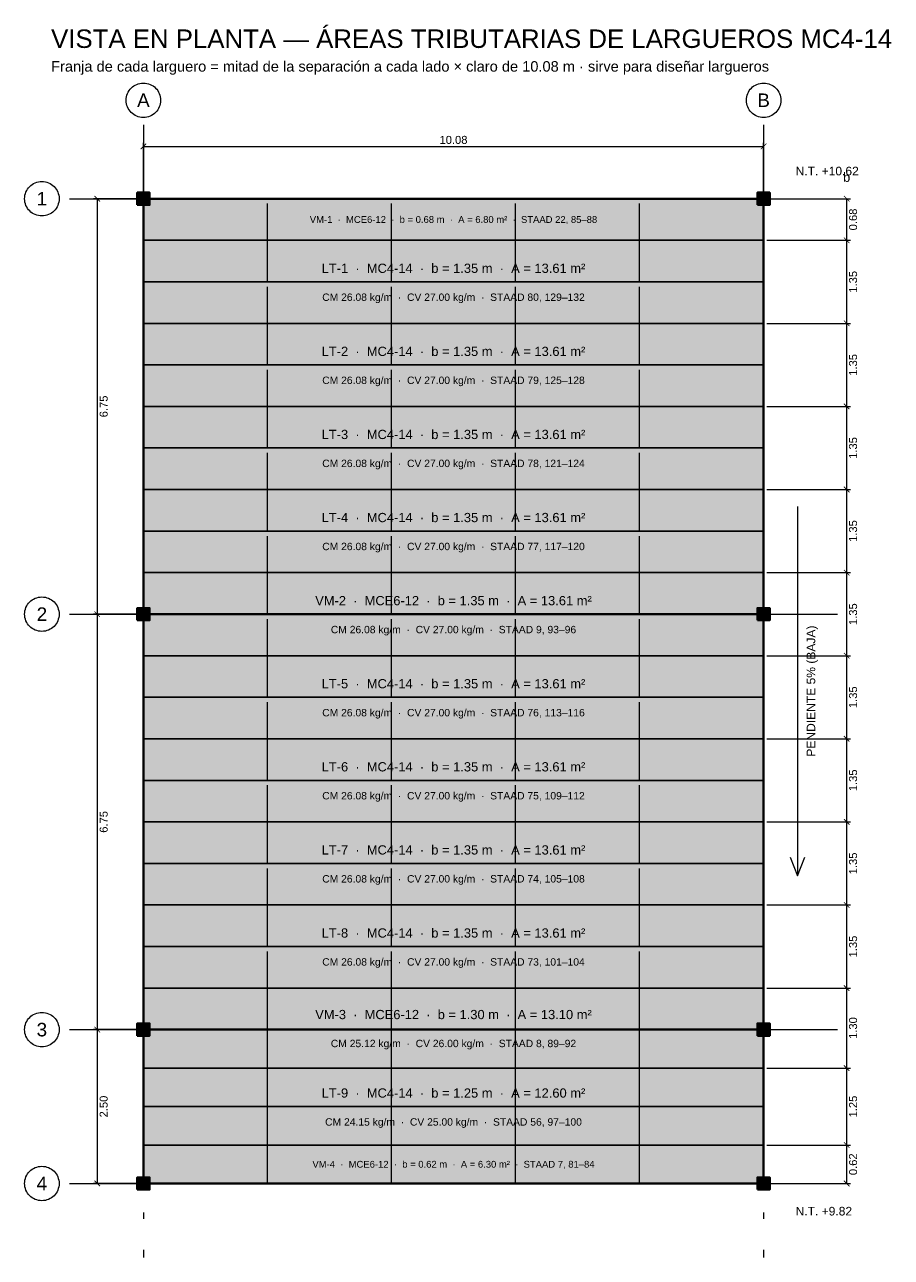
# Model space of a CAD drawing. Header units: metres. Extents: x -2.5 to 53.7, y -35.2 to 2.8.
# Drawn here: x -1.93 to 12.16, y -17.2 to 2.83 of the extents above; entities that cross this region are included whole.
import ezdxf
from ezdxf.enums import TextEntityAlignment as Align

# ---------------------------------------------------------------- set-up
doc = ezdxf.new("R2010")
doc.units = ezdxf.units.M
doc.linetypes.add('DASHDOT', pattern=[3.556, 2.54, -0.508, 0, -0.508])
doc.linetypes.add('DASHED', pattern=[1.524, 1.27, -0.254])
for name, color, linetype in [('AT-LARGUEROS', 150, 'Continuous'), ('AT-VIGAS', 30, 'Continuous'), ('COTAS', 3, 'Continuous'), ('EJES', 8, 'DASHDOT'), ('PIPX7', 8, 'DASHED'), ('TEXTO', 7, 'Continuous'), ('TEXTO-AT', 250, 'Continuous'), ('TITULOS', 2, 'Continuous')]:
    doc.layers.add(name, color=color, linetype=linetype)
for name, color, linetype, lineweight in [('COLUMNAS', 7, 'Continuous', 50), ('MC4-14', 5, 'Continuous', 35), ('MCE6-12', 1, 'Continuous', 50)]:
    doc.layers.add(name, color=color, linetype=linetype, lineweight=lineweight)
doc.styles.add('ARIAL', font='arial.ttf')
doc.styles.add('OpenSansCondensed-Light', font='OpenSansCondensed-Light.ttf')
doc.dimstyles.new('EZDXF', dxfattribs={"dimtxt": 0.25, "dimasz": 0.175, "dimexe": 0.375, "dimexo": 0.125, "dimgap": 0.1, "dimtad": 1, "dimlfac": 100, "dimzin": 12, "dimtxsty": 'OpenSansCondensed-Light', "dimblk": 'ARCHTICK', "dimcen": 2.5, "dimazin": 3, "dimtfac": 0.5, "dimtmove": 2, "dimatfit": 3})

# ---------------------------------------------------------------- blocks, each defined once
blk = doc.blocks.new('_ARCHTICK')
at = {"color": 0, "linetype": 'ByBlock', "const_width": 0.15}
blk.add_lwpolyline([(-0.5, -0.5), (0.5, 0.5)], dxfattribs=at)
blk = doc.blocks.new('*D3')
at = {"color": 3, "transparency": 16777216}
for p, q in [((0, 0.05), (0, 0.91)), ((0, 0.85), (10.08, 0.85)), ((10.08, 0.05), (10.08, 0.91))]:
    blk.add_line(p, q, dxfattribs=at)
at = {"layer": 'Defpoints', "transparency": 16777216}
for p in [(0, 0.85), (0, 0), (10.08, 0)]:
    blk.add_point(p, dxfattribs=at)
at = {"layer": 'COTAS', "color": 3, "transparency": 16777216, "xscale": 0.09, "yscale": 0.09, "rotation": 180}
blk.add_blockref('_ARCHTICK', (0, 0.85), dxfattribs=at)
at = {"layer": 'COTAS', "color": 3, "transparency": 16777216, "xscale": 0.09, "yscale": 0.09}
blk.add_blockref('_ARCHTICK', (10.08, 0.85), dxfattribs=at)
at = {"layer": 'COTAS', "color": 3, "transparency": 16777216, "insert": (5.04, 0.955), "char_height": 0.13, "attachment_point": 5, "style": 'ARIAL'}
blk.add_mtext('10.08', dxfattribs=at)
blk = doc.blocks.new('*D4')
at = {"color": 3, "transparency": 16777216}
for p, q in [((-0.05, 0), (-0.81, 0)), ((-0.75, 0), (-0.75, -6.75001)), ((-0.05, -6.75001), (-0.81, -6.75001))]:
    blk.add_line(p, q, dxfattribs=at)
at = {"layer": 'Defpoints', "transparency": 16777216}
for p in [(-0.75, 0), (0, 0), (0, -6.75001)]:
    blk.add_point(p, dxfattribs=at)
at = {"layer": 'COTAS', "color": 3, "transparency": 16777216, "xscale": 0.09, "yscale": 0.09}
for p, rotation in [((-0.75, 0), 270), ((-0.75, -6.75001), 90)]:
    blk.add_blockref('_ARCHTICK', p, dxfattribs=dict(at, rotation=rotation))
at = {"layer": 'COTAS', "color": 3, "transparency": 16777216, "insert": (-0.645, -3.375005), "char_height": 0.13, "attachment_point": 5, "rotation": 90, "style": 'ARIAL'}
blk.add_mtext('6.75', dxfattribs=at)
blk = doc.blocks.new('*D5')
at = {"color": 3, "transparency": 16777216}
for p, q in [((-0.05, -6.75001), (-0.81, -6.75001)), ((-0.75, -6.75001), (-0.75, -13.5)), ((-0.05, -13.5), (-0.81, -13.5))]:
    blk.add_line(p, q, dxfattribs=at)
at = {"layer": 'Defpoints', "transparency": 16777216}
for p in [(-0.75, -6.75001), (0, -6.75001), (0, -13.5)]:
    blk.add_point(p, dxfattribs=at)
at = {"layer": 'COTAS', "color": 3, "transparency": 16777216, "xscale": 0.09, "yscale": 0.09}
for p, rotation in [((-0.75, -6.75001), 270), ((-0.75, -13.5), 90)]:
    blk.add_blockref('_ARCHTICK', p, dxfattribs=dict(at, rotation=rotation))
at = {"layer": 'COTAS', "color": 3, "transparency": 16777216, "insert": (-0.645, -10.125005), "char_height": 0.13, "attachment_point": 5, "rotation": 90, "style": 'ARIAL'}
blk.add_mtext('6.75', dxfattribs=at)
blk = doc.blocks.new('*D6')
at = {"color": 3, "transparency": 16777216}
for p, q in [((-0.05, -13.5), (-0.81, -13.5)), ((-0.75, -13.5), (-0.75, -16)), ((-0.05, -16), (-0.81, -16))]:
    blk.add_line(p, q, dxfattribs=at)
at = {"layer": 'Defpoints', "transparency": 16777216}
for p in [(-0.75, -13.5), (0, -13.5), (0, -16)]:
    blk.add_point(p, dxfattribs=at)
at = {"layer": 'COTAS', "color": 3, "transparency": 16777216, "xscale": 0.09, "yscale": 0.09}
for p, rotation in [((-0.75, -13.5), 270), ((-0.75, -16), 90)]:
    blk.add_blockref('_ARCHTICK', p, dxfattribs=dict(at, rotation=rotation))
at = {"layer": 'COTAS', "color": 3, "transparency": 16777216, "insert": (-0.645, -14.75), "char_height": 0.13, "attachment_point": 5, "rotation": 90, "style": 'ARIAL'}
blk.add_mtext('2.50', dxfattribs=at)
blk = doc.blocks.new('*D7')
at = {"color": 3, "transparency": 16777216}
for p, q in [((10.13, 0), (11.49, 0)), ((11.43, 0), (11.43, -0.675)), ((10.13, -0.675), (11.49, -0.675))]:
    blk.add_line(p, q, dxfattribs=at)
at = {"layer": 'Defpoints', "transparency": 16777216}
for p in [(10.08, 0), (11.43, 0), (10.08, -0.675)]:
    blk.add_point(p, dxfattribs=at)
at = {"layer": 'COTAS', "color": 3, "transparency": 16777216, "xscale": 0.09, "yscale": 0.09}
for p, rotation in [((11.43, 0), 270), ((11.43, -0.675), 90)]:
    blk.add_blockref('_ARCHTICK', p, dxfattribs=dict(at, rotation=rotation))
at = {"layer": 'COTAS', "color": 3, "transparency": 16777216, "insert": (11.535, -0.3375), "char_height": 0.13, "attachment_point": 5, "rotation": 90, "style": 'ARIAL'}
blk.add_mtext('0.68', dxfattribs=at)
blk = doc.blocks.new('*D8')
at = {"color": 3, "transparency": 16777216}
for p, q in [((10.13, -0.675), (11.49, -0.675)), ((11.43, -0.675), (11.43, -2.025)), ((10.13, -2.025), (11.49, -2.025))]:
    blk.add_line(p, q, dxfattribs=at)
at = {"layer": 'Defpoints', "transparency": 16777216}
for p in [(10.08, -0.675), (11.43, -0.675), (10.08, -2.025)]:
    blk.add_point(p, dxfattribs=at)
at = {"layer": 'COTAS', "color": 3, "transparency": 16777216, "xscale": 0.09, "yscale": 0.09}
for p, rotation in [((11.43, -0.675), 270), ((11.43, -2.025), 90)]:
    blk.add_blockref('_ARCHTICK', p, dxfattribs=dict(at, rotation=rotation))
at = {"layer": 'COTAS', "color": 3, "transparency": 16777216, "insert": (11.535, -1.35), "char_height": 0.13, "attachment_point": 5, "rotation": 90, "style": 'ARIAL'}
blk.add_mtext('1.35', dxfattribs=at)
blk = doc.blocks.new('*D9')
at = {"color": 3, "transparency": 16777216}
for p, q in [((10.13, -2.025), (11.49, -2.025)), ((11.43, -2.025), (11.43, -3.375)), ((10.13, -3.375), (11.49, -3.375))]:
    blk.add_line(p, q, dxfattribs=at)
at = {"layer": 'Defpoints', "transparency": 16777216}
for p in [(10.08, -2.025), (11.43, -2.025), (10.08, -3.375)]:
    blk.add_point(p, dxfattribs=at)
at = {"layer": 'COTAS', "color": 3, "transparency": 16777216, "xscale": 0.09, "yscale": 0.09}
for p, rotation in [((11.43, -2.025), 270), ((11.43, -3.375), 90)]:
    blk.add_blockref('_ARCHTICK', p, dxfattribs=dict(at, rotation=rotation))
at = {"layer": 'COTAS', "color": 3, "transparency": 16777216, "insert": (11.535, -2.7), "char_height": 0.13, "attachment_point": 5, "rotation": 90, "style": 'ARIAL'}
blk.add_mtext('1.35', dxfattribs=at)
blk = doc.blocks.new('*D10')
at = {"color": 3, "transparency": 16777216}
for p, q in [((10.13, -3.375), (11.49, -3.375)), ((11.43, -3.375), (11.43, -4.725)), ((10.13, -4.725), (11.49, -4.725))]:
    blk.add_line(p, q, dxfattribs=at)
at = {"layer": 'Defpoints', "transparency": 16777216}
for p in [(10.08, -3.375), (11.43, -3.375), (10.08, -4.725)]:
    blk.add_point(p, dxfattribs=at)
at = {"layer": 'COTAS', "color": 3, "transparency": 16777216, "xscale": 0.09, "yscale": 0.09}
for p, rotation in [((11.43, -3.375), 270), ((11.43, -4.725), 90)]:
    blk.add_blockref('_ARCHTICK', p, dxfattribs=dict(at, rotation=rotation))
at = {"layer": 'COTAS', "color": 3, "transparency": 16777216, "insert": (11.535, -4.05), "char_height": 0.13, "attachment_point": 5, "rotation": 90, "style": 'ARIAL'}
blk.add_mtext('1.35', dxfattribs=at)
blk = doc.blocks.new('*D11')
at = {"color": 3, "transparency": 16777216}
for p, q in [((10.13, -4.725), (11.49, -4.725)), ((11.43, -4.725), (11.43, -6.075)), ((10.13, -6.075), (11.49, -6.075))]:
    blk.add_line(p, q, dxfattribs=at)
at = {"layer": 'Defpoints', "transparency": 16777216}
for p in [(10.08, -4.725), (11.43, -4.725), (10.08, -6.075)]:
    blk.add_point(p, dxfattribs=at)
at = {"layer": 'COTAS', "color": 3, "transparency": 16777216, "xscale": 0.09, "yscale": 0.09}
for p, rotation in [((11.43, -4.725), 270), ((11.43, -6.075), 90)]:
    blk.add_blockref('_ARCHTICK', p, dxfattribs=dict(at, rotation=rotation))
at = {"layer": 'COTAS', "color": 3, "transparency": 16777216, "insert": (11.535, -5.4), "char_height": 0.13, "attachment_point": 5, "rotation": 90, "style": 'ARIAL'}
blk.add_mtext('1.35', dxfattribs=at)
blk = doc.blocks.new('*D12')
at = {"color": 3, "transparency": 16777216}
for p, q in [((10.13, -6.075), (11.49, -6.075)), ((11.43, -6.075), (11.43, -7.425)), ((10.13, -7.425), (11.49, -7.425))]:
    blk.add_line(p, q, dxfattribs=at)
at = {"layer": 'Defpoints', "transparency": 16777216}
for p in [(10.08, -6.075), (11.43, -6.075), (10.08, -7.425)]:
    blk.add_point(p, dxfattribs=at)
at = {"layer": 'COTAS', "color": 3, "transparency": 16777216, "xscale": 0.09, "yscale": 0.09}
for p, rotation in [((11.43, -6.075), 270), ((11.43, -7.425), 90)]:
    blk.add_blockref('_ARCHTICK', p, dxfattribs=dict(at, rotation=rotation))
at = {"layer": 'COTAS', "color": 3, "transparency": 16777216, "insert": (11.535, -6.75), "char_height": 0.13, "attachment_point": 5, "rotation": 90, "style": 'ARIAL'}
blk.add_mtext('1.35', dxfattribs=at)
blk = doc.blocks.new('*D13')
at = {"color": 3, "transparency": 16777216}
for p, q in [((10.13, -7.425), (11.49, -7.425)), ((11.43, -7.425), (11.43, -8.775)), ((10.13, -8.775), (11.49, -8.775))]:
    blk.add_line(p, q, dxfattribs=at)
at = {"layer": 'Defpoints', "transparency": 16777216}
for p in [(10.08, -7.425), (11.43, -7.425), (10.08, -8.775)]:
    blk.add_point(p, dxfattribs=at)
at = {"layer": 'COTAS', "color": 3, "transparency": 16777216, "xscale": 0.09, "yscale": 0.09}
for p, rotation in [((11.43, -7.425), 270), ((11.43, -8.775), 90)]:
    blk.add_blockref('_ARCHTICK', p, dxfattribs=dict(at, rotation=rotation))
at = {"layer": 'COTAS', "color": 3, "transparency": 16777216, "insert": (11.535, -8.1), "char_height": 0.13, "attachment_point": 5, "rotation": 90, "style": 'ARIAL'}
blk.add_mtext('1.35', dxfattribs=at)
blk = doc.blocks.new('*D14')
at = {"color": 3, "transparency": 16777216}
for p, q in [((10.13, -8.775), (11.49, -8.775)), ((11.43, -8.775), (11.43, -10.125)), ((10.13, -10.125), (11.49, -10.125))]:
    blk.add_line(p, q, dxfattribs=at)
at = {"layer": 'Defpoints', "transparency": 16777216}
for p in [(10.08, -8.775), (11.43, -8.775), (10.08, -10.125)]:
    blk.add_point(p, dxfattribs=at)
at = {"layer": 'COTAS', "color": 3, "transparency": 16777216, "xscale": 0.09, "yscale": 0.09}
for p, rotation in [((11.43, -8.775), 270), ((11.43, -10.125), 90)]:
    blk.add_blockref('_ARCHTICK', p, dxfattribs=dict(at, rotation=rotation))
at = {"layer": 'COTAS', "color": 3, "transparency": 16777216, "insert": (11.535, -9.45), "char_height": 0.13, "attachment_point": 5, "rotation": 90, "style": 'ARIAL'}
blk.add_mtext('1.35', dxfattribs=at)
blk = doc.blocks.new('*D15')
at = {"color": 3, "transparency": 16777216}
for p, q in [((10.13, -10.125), (11.49, -10.125)), ((11.43, -10.125), (11.43, -11.475)), ((10.13, -11.475), (11.49, -11.475))]:
    blk.add_line(p, q, dxfattribs=at)
at = {"layer": 'Defpoints', "transparency": 16777216}
for p in [(10.08, -10.125), (11.43, -10.125), (10.08, -11.475)]:
    blk.add_point(p, dxfattribs=at)
at = {"layer": 'COTAS', "color": 3, "transparency": 16777216, "xscale": 0.09, "yscale": 0.09}
for p, rotation in [((11.43, -10.125), 270), ((11.43, -11.475), 90)]:
    blk.add_blockref('_ARCHTICK', p, dxfattribs=dict(at, rotation=rotation))
at = {"layer": 'COTAS', "color": 3, "transparency": 16777216, "insert": (11.535, -10.8), "char_height": 0.13, "attachment_point": 5, "rotation": 90, "style": 'ARIAL'}
blk.add_mtext('1.35', dxfattribs=at)
blk = doc.blocks.new('*D16')
at = {"color": 3, "transparency": 16777216}
for p, q in [((10.13, -11.475), (11.49, -11.475)), ((11.43, -11.475), (11.43, -12.825)), ((10.13, -12.825), (11.49, -12.825))]:
    blk.add_line(p, q, dxfattribs=at)
at = {"layer": 'Defpoints', "transparency": 16777216}
for p in [(10.08, -11.475), (11.43, -11.475), (10.08, -12.825)]:
    blk.add_point(p, dxfattribs=at)
at = {"layer": 'COTAS', "color": 3, "transparency": 16777216, "xscale": 0.09, "yscale": 0.09}
for p, rotation in [((11.43, -11.475), 270), ((11.43, -12.825), 90)]:
    blk.add_blockref('_ARCHTICK', p, dxfattribs=dict(at, rotation=rotation))
at = {"layer": 'COTAS', "color": 3, "transparency": 16777216, "insert": (11.535, -12.15), "char_height": 0.13, "attachment_point": 5, "rotation": 90, "style": 'ARIAL'}
blk.add_mtext('1.35', dxfattribs=at)
blk = doc.blocks.new('*D17')
at = {"color": 3, "transparency": 16777216}
for p, q in [((10.13, -12.825), (11.49, -12.825)), ((11.43, -12.825), (11.43, -14.125)), ((10.13, -14.125), (11.49, -14.125))]:
    blk.add_line(p, q, dxfattribs=at)
at = {"layer": 'Defpoints', "transparency": 16777216}
for p in [(10.08, -12.825), (11.43, -12.825), (10.08, -14.125)]:
    blk.add_point(p, dxfattribs=at)
at = {"layer": 'COTAS', "color": 3, "transparency": 16777216, "xscale": 0.09, "yscale": 0.09}
for p, rotation in [((11.43, -12.825), 270), ((11.43, -14.125), 90)]:
    blk.add_blockref('_ARCHTICK', p, dxfattribs=dict(at, rotation=rotation))
at = {"layer": 'COTAS', "color": 3, "transparency": 16777216, "insert": (11.535, -13.475), "char_height": 0.13, "attachment_point": 5, "rotation": 90, "style": 'ARIAL'}
blk.add_mtext('1.30', dxfattribs=at)
blk = doc.blocks.new('*D18')
at = {"color": 3, "transparency": 16777216}
for p, q in [((10.13, -14.125), (11.49, -14.125)), ((11.43, -14.125), (11.43, -15.375)), ((10.13, -15.375), (11.49, -15.375))]:
    blk.add_line(p, q, dxfattribs=at)
at = {"layer": 'Defpoints', "transparency": 16777216}
for p in [(10.08, -14.125), (11.43, -14.125), (10.08, -15.375)]:
    blk.add_point(p, dxfattribs=at)
at = {"layer": 'COTAS', "color": 3, "transparency": 16777216, "xscale": 0.09, "yscale": 0.09}
for p, rotation in [((11.43, -14.125), 270), ((11.43, -15.375), 90)]:
    blk.add_blockref('_ARCHTICK', p, dxfattribs=dict(at, rotation=rotation))
at = {"layer": 'COTAS', "color": 3, "transparency": 16777216, "insert": (11.535, -14.75), "char_height": 0.13, "attachment_point": 5, "rotation": 90, "style": 'ARIAL'}
blk.add_mtext('1.25', dxfattribs=at)
blk = doc.blocks.new('*D19')
at = {"color": 3, "transparency": 16777216}
for p, q in [((10.13, -15.375), (11.49, -15.375)), ((11.43, -15.375), (11.43, -16)), ((10.13, -16), (11.49, -16))]:
    blk.add_line(p, q, dxfattribs=at)
at = {"layer": 'Defpoints', "transparency": 16777216}
for p in [(10.08, -15.375), (11.43, -15.375), (10.08, -16)]:
    blk.add_point(p, dxfattribs=at)
at = {"layer": 'COTAS', "color": 3, "transparency": 16777216, "xscale": 0.09, "yscale": 0.09}
for p, rotation in [((11.43, -15.375), 270), ((11.43, -16), 90)]:
    blk.add_blockref('_ARCHTICK', p, dxfattribs=dict(at, rotation=rotation))
at = {"layer": 'COTAS', "color": 3, "transparency": 16777216, "insert": (11.535, -15.6875), "char_height": 0.13, "attachment_point": 5, "rotation": 90, "style": 'ARIAL'}
blk.add_mtext('0.62', dxfattribs=at)

msp = doc.modelspace()

# ---------------------------------------------------------------- hatches: boundary and pattern name
at = {"layer": 'AT-LARGUEROS', "true_color": 0xa8ccff}
h = msp.add_hatch(color=151, dxfattribs=at)
h.dxf.hatch_style = 1
h.paths.add_polyline_path([(0, -0.675), (10.08, -0.675), (10.08, -2.025), (0, -2.025)])
at = {"layer": 'AT-LARGUEROS', "true_color": 0xbeebbe}
h = msp.add_hatch(color=254, dxfattribs=at)
h.dxf.hatch_style = 1
h.paths.add_polyline_path([(0, -2.025), (10.08, -2.025), (10.08, -3.375), (0, -3.375)])
at = {"layer": 'AT-LARGUEROS', "true_color": 0xa8ccff}
h = msp.add_hatch(color=151, dxfattribs=at)
h.dxf.hatch_style = 1
h.paths.add_polyline_path([(0, -3.375), (10.08, -3.375), (10.08, -4.725), (0, -4.725)])
at = {"layer": 'AT-LARGUEROS', "true_color": 0xbeebbe}
h = msp.add_hatch(color=254, dxfattribs=at)
h.dxf.hatch_style = 1
h.paths.add_polyline_path([(0, -4.725), (10.08, -4.725), (10.08, -6.075), (0, -6.075)])
at = {"layer": 'AT-LARGUEROS', "true_color": 0xa8ccff}
h = msp.add_hatch(color=151, dxfattribs=at)
h.dxf.hatch_style = 1
h.paths.add_polyline_path([(0, -7.425), (10.08, -7.425), (10.08, -8.775), (0, -8.775)])
at = {"layer": 'AT-LARGUEROS', "true_color": 0xbeebbe}
h = msp.add_hatch(color=254, dxfattribs=at)
h.dxf.hatch_style = 1
h.paths.add_polyline_path([(0, -8.775), (10.08, -8.775), (10.08, -10.125), (0, -10.125)])
at = {"layer": 'AT-LARGUEROS', "true_color": 0xa8ccff}
h = msp.add_hatch(color=151, dxfattribs=at)
h.dxf.hatch_style = 1
h.paths.add_polyline_path([(0, -10.125), (10.08, -10.125), (10.08, -11.475), (0, -11.475)])
at = {"layer": 'AT-LARGUEROS', "true_color": 0xbeebbe}
h = msp.add_hatch(color=254, dxfattribs=at)
h.dxf.hatch_style = 1
h.paths.add_polyline_path([(0, -11.475), (10.08, -11.475), (10.08, -12.825), (0, -12.825)])
at = {"layer": 'AT-LARGUEROS', "true_color": 0xa8ccff}
h = msp.add_hatch(color=151, dxfattribs=at)
h.dxf.hatch_style = 1
h.paths.add_polyline_path([(0, -14.125), (10.08, -14.125), (10.08, -15.375), (0, -15.375)])
at = {"layer": 'AT-VIGAS', "true_color": 0xffbeaa}
h = msp.add_hatch(color=31, dxfattribs=at)
h.dxf.hatch_style = 1
h.paths.add_polyline_path([(0, 0), (10.08, 0), (10.08, -0.675), (0, -0.675)])
h = msp.add_hatch(color=31, dxfattribs=at)
h.dxf.hatch_style = 1
h.paths.add_polyline_path([(0, -6.075), (10.08, -6.075), (10.08, -7.425), (0, -7.425)])
h = msp.add_hatch(color=31, dxfattribs=at)
h.dxf.hatch_style = 1
h.paths.add_polyline_path([(0, -12.825), (10.08, -12.825), (10.08, -14.125), (0, -14.125)])
h = msp.add_hatch(color=31, dxfattribs=at)
h.dxf.hatch_style = 1
h.paths.add_polyline_path([(0, -15.375), (10.08, -15.375), (10.08, -16), (0, -16)])
at = {"layer": 'COLUMNAS'}
for points in [[(-0.1, -0.1), (0.1, -0.1), (0.1, 0.1), (-0.1, 0.1)], [(9.98, -0.1), (10.18, -0.1), (10.18, 0.1), (9.98, 0.1)], [(-0.1, -6.85001), (0.1, -6.85001), (0.1, -6.65001), (-0.1, -6.65001)], [(9.98, -6.85001), (10.18, -6.85001), (10.18, -6.65001), (9.98, -6.65001)], [(-0.1, -13.6), (0.1, -13.6), (0.1, -13.4), (-0.1, -13.4)], [(9.98, -13.6), (10.18, -13.6), (10.18, -13.4), (9.98, -13.4)], [(-0.1, -16.1), (0.1, -16.1), (0.1, -15.9), (-0.1, -15.9)], [(9.98, -16.1), (10.18, -16.1), (10.18, -15.9), (9.98, -15.9)]]:
    msp.add_hatch(color=7, dxfattribs=at).paths.add_polyline_path(points)

# ---------------------------------------------------------------- linework, layer by layer
at = {"layer": 'AT-LARGUEROS', "color": 8}
for points in [[(0, -0.675), (10.08, -0.675), (10.08, -2.025), (0, -2.025)], [(0, -2.025), (10.08, -2.025), (10.08, -3.375), (0, -3.375)], [(0, -3.375), (10.08, -3.375), (10.08, -4.725), (0, -4.725)], [(0, -4.725), (10.08, -4.725), (10.08, -6.075), (0, -6.075)], [(0, -7.425), (10.08, -7.425), (10.08, -8.775), (0, -8.775)], [(0, -8.775), (10.08, -8.775), (10.08, -10.125), (0, -10.125)], [(0, -10.125), (10.08, -10.125), (10.08, -11.475), (0, -11.475)], [(0, -11.475), (10.08, -11.475), (10.08, -12.825), (0, -12.825)], [(0, -14.125), (10.08, -14.125), (10.08, -15.375), (0, -15.375)]]:
    msp.add_lwpolyline(points, close=True, dxfattribs=at)
at = {"layer": 'AT-VIGAS', "color": 8}
for points in [[(0, 0), (10.08, 0), (10.08, -0.675), (0, -0.675)], [(0, -6.075), (10.08, -6.075), (10.08, -7.425), (0, -7.425)], [(0, -12.825), (10.08, -12.825), (10.08, -14.125), (0, -14.125)], [(0, -15.375), (10.08, -15.375), (10.08, -16), (0, -16)]]:
    msp.add_lwpolyline(points, close=True, dxfattribs=at)
at = {"layer": 'COLUMNAS'}
for points in [[(-0.1, -0.1), (0.1, -0.1), (0.1, 0.1), (-0.1, 0.1)], [(9.98, -0.1), (10.18, -0.1), (10.18, 0.1), (9.98, 0.1)], [(-0.1, -6.85001), (0.1, -6.85001), (0.1, -6.65001), (-0.1, -6.65001)], [(9.98, -6.85001), (10.18, -6.85001), (10.18, -6.65001), (9.98, -6.65001)], [(-0.1, -13.6), (0.1, -13.6), (0.1, -13.4), (-0.1, -13.4)], [(9.98, -13.6), (10.18, -13.6), (10.18, -13.4), (9.98, -13.4)], [(-0.1, -16.1), (0.1, -16.1), (0.1, -15.9), (-0.1, -15.9)], [(9.98, -16.1), (10.18, -16.1), (10.18, -15.9), (9.98, -15.9)]]:
    msp.add_lwpolyline(points, close=True, dxfattribs=at)
at = {"layer": 'EJES'}
for p, q in [((0, 1.2), (0, -17.2)), ((10.08, 1.2), (10.08, -17.2)), ((-1.2, 0), (11.28, 0)), ((-1.2, -6.75001), (11.28, -6.75001)), ((-1.2, -13.5), (11.28, -13.5)), ((-1.2, -16), (11.28, -16))]:
    msp.add_line(p, q, dxfattribs=at)
at = {"layer": 'EJES', "color": 7}
for centre in [(0, 1.6), (10.08, 1.6), (-1.65, 0), (-1.65, -6.75001), (-1.65, -13.5), (-1.65, -16)]:
    msp.add_circle(centre, 0.28, dxfattribs=at)
at = {"layer": 'MC4-14'}
for p, q in [((0, -1.35), (2.016, -1.35)), ((2.016, -1.35), (4.032, -1.35)), ((4.032, -1.35), (6.048, -1.35)), ((6.048, -1.35), (8.064, -1.35)), ((8.064, -1.35), (10.08, -1.35)), ((0, -2.7), (2.016, -2.7)), ((2.016, -2.7), (4.032, -2.7)), ((4.032, -2.7), (6.048, -2.7)), ((6.048, -2.7), (8.064, -2.7)), ((8.064, -2.7), (10.08, -2.7)), ((0, -4.05001), (2.016, -4.05001)), ((2.016, -4.05001), (4.032, -4.05001)), ((4.032, -4.05001), (6.048, -4.05001)), ((6.048, -4.05001), (8.064, -4.05001)), ((8.064, -4.05001), (10.08, -4.05001)), ((0, -5.40001), (2.016, -5.40001)), ((2.016, -5.40001), (4.032, -5.40001)), ((4.032, -5.40001), (6.048, -5.40001)), ((6.048, -5.40001), (8.064, -5.40001)), ((8.064, -5.40001), (10.08, -5.40001)), ((0, -8.10001), (2.016, -8.10001)), ((2.016, -8.10001), (4.032, -8.10001)), ((4.032, -8.10001), (6.048, -8.10001)), ((6.048, -8.10001), (8.064, -8.10001)), ((8.064, -8.10001), (10.08, -8.10001)), ((0, -9.45001), (2.016, -9.45001)), ((2.016, -9.45001), (4.032, -9.45001)), ((4.032, -9.45001), (6.048, -9.45001)), ((6.048, -9.45001), (8.064, -9.45001)), ((8.064, -9.45001), (10.08, -9.45001)), ((0, -10.8), (2.016, -10.8)), ((2.016, -10.8), (4.032, -10.8)), ((4.032, -10.8), (6.048, -10.8)), ((6.048, -10.8), (8.064, -10.8)), ((8.064, -10.8), (10.08, -10.8)), ((0, -12.15), (2.016, -12.15)), ((2.016, -12.15), (4.032, -12.15)), ((4.032, -12.15), (6.048, -12.15)), ((6.048, -12.15), (8.064, -12.15)), ((8.064, -12.15), (10.08, -12.15)), ((0, -14.75), (2.016, -14.75)), ((2.016, -14.75), (4.032, -14.75)), ((4.032, -14.75), (6.048, -14.75)), ((6.048, -14.75), (8.064, -14.75)), ((8.064, -14.75), (10.08, -14.75))]:
    msp.add_line(p, q, dxfattribs=at)
at = {"layer": 'MCE6-12'}
for p, q in [((0, 0), (2.016, 0)), ((0, -1.35), (0, 0)), ((2.016, 0), (4.032, 0)), ((4.032, 0), (6.048, 0)), ((6.048, 0), (8.064, 0)), ((8.064, 0), (10.08, 0)), ((10.08, -1.35), (10.08, 0)), ((0, -2.7), (0, -1.35)), ((10.08, -2.7), (10.08, -1.35)), ((0, -4.05001), (0, -2.7)), ((10.08, -4.05001), (10.08, -2.7)), ((0, -5.40001), (0, -4.05001)), ((10.08, -5.40001), (10.08, -4.05001)), ((0, -6.75001), (0, -5.40001)), ((10.08, -6.75001), (10.08, -5.40001)), ((0, -6.75001), (2.016, -6.75001)), ((0, -8.10001), (0, -6.75001)), ((2.016, -6.75001), (4.032, -6.75001)), ((4.032, -6.75001), (6.048, -6.75001)), ((6.048, -6.75001), (8.064, -6.75001)), ((8.064, -6.75001), (10.08, -6.75001)), ((10.08, -8.10001), (10.08, -6.75001)), ((0, -9.45001), (0, -8.10001)), ((10.08, -9.45001), (10.08, -8.10001)), ((0, -10.8), (0, -9.45001)), ((10.08, -10.8), (10.08, -9.45001)), ((0, -12.15), (0, -10.8)), ((10.08, -12.15), (10.08, -10.8)), ((0, -13.5), (0, -12.15)), ((10.08, -13.5), (10.08, -12.15)), ((0, -13.5), (2.016, -13.5)), ((0, -13.5), (0, -14.75)), ((2.016, -13.5), (4.032, -13.5)), ((4.032, -13.5), (6.048, -13.5)), ((6.048, -13.5), (8.064, -13.5)), ((8.064, -13.5), (10.08, -13.5)), ((10.08, -13.5), (10.08, -14.75)), ((0, -14.75), (0, -16)), ((10.08, -14.75), (10.08, -16)), ((0, -16), (2.016, -16)), ((2.016, -16), (4.032, -16)), ((4.032, -16), (6.048, -16)), ((6.048, -16), (8.064, -16)), ((8.064, -16), (10.08, -16))]:
    msp.add_line(p, q, dxfattribs=at)
at = {"layer": 'PIPX7'}
for p, q in [((2.016, -1.35), (2.016, 0)), ((4.032, -1.35), (4.032, 0)), ((6.048, -1.35), (6.048, 0)), ((8.064, -1.35), (8.064, 0)), ((2.016, -2.7), (2.016, -1.35)), ((4.032, -2.7), (4.032, -1.35)), ((6.048, -2.7), (6.048, -1.35)), ((8.064, -2.7), (8.064, -1.35)), ((2.016, -4.05001), (2.016, -2.7)), ((4.032, -4.05001), (4.032, -2.7)), ((6.048, -4.05001), (6.048, -2.7)), ((8.064, -4.05001), (8.064, -2.7)), ((2.016, -5.40001), (2.016, -4.05001)), ((4.032, -5.40001), (4.032, -4.05001)), ((6.048, -5.40001), (6.048, -4.05001)), ((8.064, -5.40001), (8.064, -4.05001)), ((2.016, -6.75001), (2.016, -5.40001)), ((4.032, -6.75001), (4.032, -5.40001)), ((6.048, -6.75001), (6.048, -5.40001)), ((8.064, -6.75001), (8.064, -5.40001)), ((2.016, -8.10001), (2.016, -6.75001)), ((4.032, -8.10001), (4.032, -6.75001)), ((6.048, -8.10001), (6.048, -6.75001)), ((8.064, -8.10001), (8.064, -6.75001)), ((2.016, -9.45001), (2.016, -8.10001)), ((4.032, -9.45001), (4.032, -8.10001)), ((6.048, -9.45001), (6.048, -8.10001)), ((8.064, -9.45001), (8.064, -8.10001)), ((2.016, -10.8), (2.016, -9.45001)), ((4.032, -10.8), (4.032, -9.45001)), ((6.048, -10.8), (6.048, -9.45001)), ((8.064, -10.8), (8.064, -9.45001)), ((2.016, -12.15), (2.016, -10.8)), ((4.032, -12.15), (4.032, -10.8)), ((6.048, -12.15), (6.048, -10.8)), ((8.064, -12.15), (8.064, -10.8)), ((2.016, -13.5), (2.016, -12.15)), ((4.032, -13.5), (4.032, -12.15)), ((6.048, -13.5), (6.048, -12.15)), ((8.064, -13.5), (8.064, -12.15)), ((2.016, -14.75), (2.016, -13.5)), ((4.032, -14.75), (4.032, -13.5)), ((6.048, -14.75), (6.048, -13.5)), ((8.064, -14.75), (8.064, -13.5)), ((2.016, -16), (2.016, -14.75)), ((4.032, -16), (4.032, -14.75)), ((6.048, -16), (6.048, -14.75)), ((8.064, -16), (8.064, -14.75))]:
    msp.add_line(p, q, dxfattribs=at)
at = {"layer": 'TEXTO'}
msp.add_line((10.63, -5), (10.63, -11), dxfattribs=at)
msp.add_lwpolyline([(10.51, -10.7), (10.63, -11), (10.75, -10.7)], dxfattribs=at)

# ---------------------------------------------------------------- texts
at = {"layer": 'COTAS', "style": 'ARIAL'}
msp.add_text('b', height=0.15, dxfattribs=at).set_placement((11.43, 0.35), align=Align.MIDDLE_CENTER)
at = {"layer": 'EJES', "style": 'ARIAL'}
for s, p in [('A', (0, 1.6)), ('B', (10.08, 1.6)), ('1', (-1.65, 0)), ('2', (-1.65, -6.75001)), ('3', (-1.65, -13.5)), ('4', (-1.65, -16))]:
    msp.add_text(s, height=0.22, dxfattribs=at).set_placement(p, align=Align.MIDDLE_CENTER)
at = {"layer": 'TEXTO', "style": 'ARIAL'}
for s, p in [('N.T. +10.62', (10.6, 0.45)), ('N.T. +9.82', (10.6, -16.45))]:
    msp.add_text(s, height=0.14, dxfattribs=at).set_placement(p, align=Align.MIDDLE_LEFT)
msp.add_text('PENDIENTE 5% (BAJA)', height=0.14, rotation=90, dxfattribs=at).set_placement((10.85, -8), align=Align.MIDDLE_CENTER)
at = {"layer": 'TEXTO-AT', "color": 18, "true_color": 0x000000, "style": 'ARIAL'}
for s, height, p in [('VM-1  ·  MCE6-12  ·  b = 0.68 m  ·  A = 6.80 m²  ·  STAAD 22, 85–88', 0.11, (5.04, -0.3375)), ('LT-1  ·  MC4-14  ·  b = 1.35 m  ·  A = 13.61 m²', 0.15, (5.04, -1.13)), ('CM 26.08 kg/m  ·  CV 27.00 kg/m  ·  STAAD 80, 129–132', 0.12, (5.04, -1.6)), ('LT-2  ·  MC4-14  ·  b = 1.35 m  ·  A = 13.61 m²', 0.15, (5.04, -2.48)), ('CM 26.08 kg/m  ·  CV 27.00 kg/m  ·  STAAD 79, 125–128', 0.12, (5.04, -2.95)), ('LT-3  ·  MC4-14  ·  b = 1.35 m  ·  A = 13.61 m²', 0.15, (5.04, -3.83)), ('CM 26.08 kg/m  ·  CV 27.00 kg/m  ·  STAAD 78, 121–124', 0.12, (5.04, -4.3)), ('LT-4  ·  MC4-14  ·  b = 1.35 m  ·  A = 13.61 m²', 0.15, (5.04, -5.18)), ('CM 26.08 kg/m  ·  CV 27.00 kg/m  ·  STAAD 77, 117–120', 0.12, (5.04, -5.65)), ('VM-2  ·  MCE6-12  ·  b = 1.35 m  ·  A = 13.61 m²', 0.15, (5.04, -6.53)), ('CM 26.08 kg/m  ·  CV 27.00 kg/m  ·  STAAD 9, 93–96', 0.12, (5.04, -7)), ('LT-5  ·  MC4-14  ·  b = 1.35 m  ·  A = 13.61 m²', 0.15, (5.04, -7.88)), ('CM 26.08 kg/m  ·  CV 27.00 kg/m  ·  STAAD 76, 113–116', 0.12, (5.04, -8.35)), ('LT-6  ·  MC4-14  ·  b = 1.35 m  ·  A = 13.61 m²', 0.15, (5.04, -9.23)), ('CM 26.08 kg/m  ·  CV 27.00 kg/m  ·  STAAD 75, 109–112', 0.12, (5.04, -9.7)), ('LT-7  ·  MC4-14  ·  b = 1.35 m  ·  A = 13.61 m²', 0.15, (5.04, -10.58)), ('CM 26.08 kg/m  ·  CV 27.00 kg/m  ·  STAAD 74, 105–108', 0.12, (5.04, -11.05)), ('LT-8  ·  MC4-14  ·  b = 1.35 m  ·  A = 13.61 m²', 0.15, (5.04, -11.93)), ('CM 26.08 kg/m  ·  CV 27.00 kg/m  ·  STAAD 73, 101–104', 0.12, (5.04, -12.4)), ('VM-3  ·  MCE6-12  ·  b = 1.30 m  ·  A = 13.10 m²', 0.15, (5.04, -13.255)), ('CM 25.12 kg/m  ·  CV 26.00 kg/m  ·  STAAD 8, 89–92', 0.12, (5.04, -13.725)), ('LT-9  ·  MC4-14  ·  b = 1.25 m  ·  A = 12.60 m²', 0.15, (5.04, -14.53)), ('CM 24.15 kg/m  ·  CV 25.00 kg/m  ·  STAAD 56, 97–100', 0.12, (5.04, -15)), ('VM-4  ·  MCE6-12  ·  b = 0.62 m  ·  A = 6.30 m²  ·  STAAD 7, 81–84', 0.11, (5.04, -15.6875))]:
    msp.add_text(s, height=height, dxfattribs=at).set_placement(p, align=Align.MIDDLE_CENTER)
at = {"layer": 'TITULOS', "style": 'ARIAL'}
for s, height, p in [('VISTA EN PLANTA — ÁREAS TRIBUTARIAS DE LARGUEROS MC4-14', 0.3, (-1.5, 2.6)), ('Franja de cada larguero = mitad de la separación a cada lado × claro de 10.08 m · sirve para diseñar largueros', 0.17, (-1.5, 2.15))]:
    msp.add_text(s, height=height, dxfattribs=at).set_placement(p, align=Align.MIDDLE_LEFT)

# ---------------------------------------------------------------- dimensions: what is measured, and where the dimension line sits
at = {"layer": 'COTAS'}
dim = msp.add_linear_dim(base=(0, 0.85), p1=(0, 0), p2=(10.08, 0), dimstyle='EZDXF', override={"dimtxt": 0.13, "dimasz": 0.09, "dimexe": 0.06, "dimexo": 0.05, "dimgap": 0.04, "dimtad": 1, "dimdec": 2, "dimlfac": 1, "dimzin": 0, "dimpost": '', "dimtxsty": 'ARIAL', "dimclrd": 3, "dimclre": 3, "dimclrt": 3}, dxfattribs=at)
dim.commit()
dim.dimension.update_dxf_attribs({"geometry": '*D3', "text_midpoint": (5.04, 0.955)})
for base, p1, p2, picture, middle in [((-0.75, 0), (0, 0), (0, -6.75001), '*D4', (-0.645, -3.375005)), ((11.43, 0), (10.08, 0), (10.08, -0.675), '*D7', (11.535, -0.3375)), ((11.43, -0.675), (10.08, -0.675), (10.08, -2.025), '*D8', (11.535, -1.35)), ((11.43, -2.025), (10.08, -2.025), (10.08, -3.375), '*D9', (11.535, -2.7)), ((11.43, -3.375), (10.08, -3.375), (10.08, -4.725), '*D10', (11.535, -4.05)), ((11.43, -4.725), (10.08, -4.725), (10.08, -6.075), '*D11', (11.535, -5.4)), ((11.43, -6.075), (10.08, -6.075), (10.08, -7.425), '*D12', (11.535, -6.75)), ((-0.75, -6.75001), (0, -6.75001), (0, -13.5), '*D5', (-0.645, -10.125005)), ((11.43, -7.425), (10.08, -7.425), (10.08, -8.775), '*D13', (11.535, -8.1)), ((11.43, -8.775), (10.08, -8.775), (10.08, -10.125), '*D14', (11.535, -9.45)), ((11.43, -10.125), (10.08, -10.125), (10.08, -11.475), '*D15', (11.535, -10.8)), ((11.43, -11.475), (10.08, -11.475), (10.08, -12.825), '*D16', (11.535, -12.15)), ((11.43, -12.825), (10.08, -12.825), (10.08, -14.125), '*D17', (11.535, -13.475)), ((-0.75, -13.5), (0, -13.5), (0, -16), '*D6', (-0.645, -14.75)), ((11.43, -14.125), (10.08, -14.125), (10.08, -15.375), '*D18', (11.535, -14.75)), ((11.43, -15.375), (10.08, -15.375), (10.08, -16), '*D19', (11.535, -15.6875))]:
    dim = msp.add_linear_dim(base=base, p1=p1, p2=p2, angle=90, dimstyle='EZDXF', override={"dimtxt": 0.13, "dimasz": 0.09, "dimexe": 0.06, "dimexo": 0.05, "dimgap": 0.04, "dimtad": 1, "dimdec": 2, "dimlfac": 1, "dimzin": 0, "dimpost": '', "dimtxsty": 'ARIAL', "dimclrd": 3, "dimclre": 3, "dimclrt": 3}, dxfattribs=at)
    dim.commit()
    dim.dimension.update_dxf_attribs({"geometry": picture, "text_midpoint": middle})

doc.saveas('drawing.dxf')
